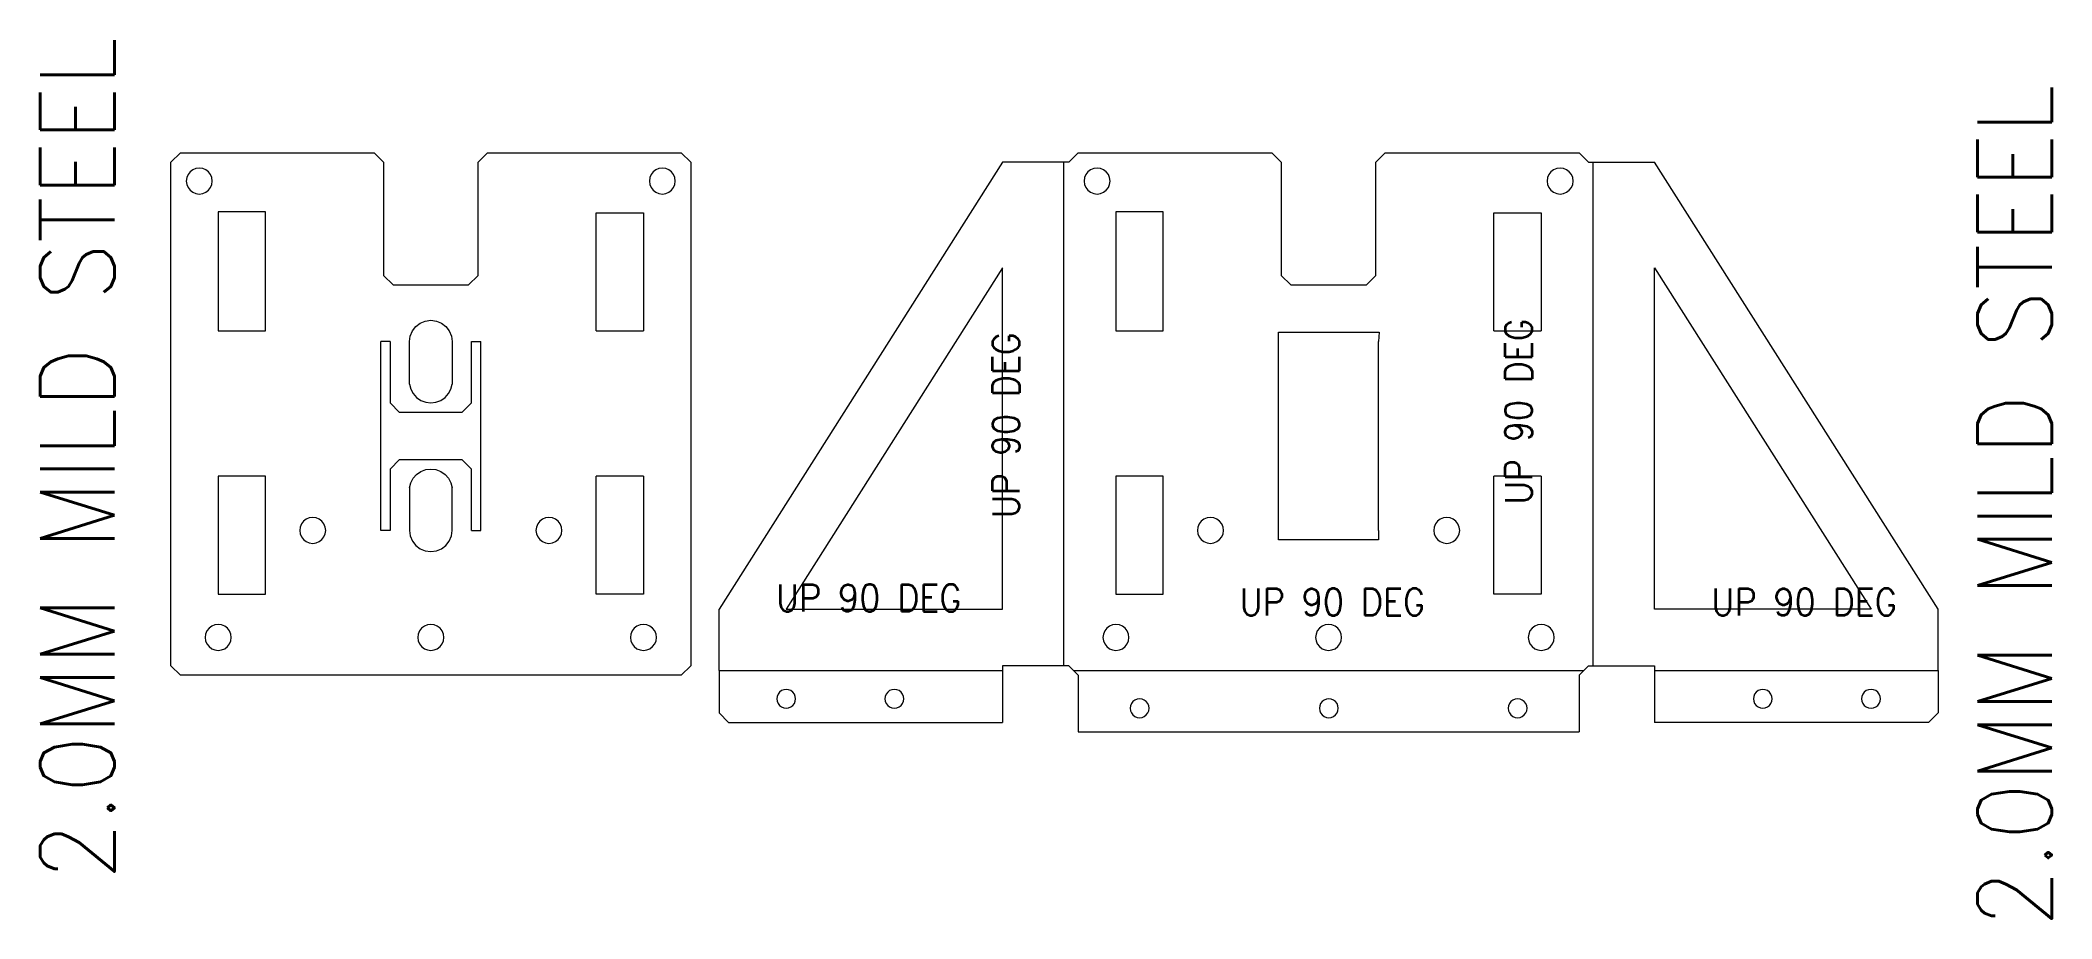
# Model space of a CAD drawing. Extents: x 20 to 446, y -7 to 179.
import ezdxf

# ---------------------------------------------------------------- set-up
doc = ezdxf.new("R2010")
doc.units = 0
doc.layers.get('0').update_dxf_attribs({"linetype": 'CONTINUOUS', "lineweight": 25, "true_color": 0xffffff})
doc.layers.add('Layer0', color=7, linetype='BYLAYER', lineweight=5)
doc.styles.add('textstyle0', font='')
doc.styles.add('textstyle1', font='')
doc.styles.add('textstyle2', font='')
doc.styles.add('textstyle3', font='')
doc.styles.add('textstyle4', font='')
doc.styles.add('textstyle5', font='')
doc.styles.add('textstyle6', font='')
doc.styles.get('textstyle0').set_extended_font_data('Standard')
doc.styles.get('textstyle1').set_extended_font_data('Standard')
doc.styles.get('textstyle2').set_extended_font_data('Standard')
doc.styles.get('textstyle3').set_extended_font_data('Standard')
doc.styles.get('textstyle4').set_extended_font_data('Standard')
doc.styles.get('textstyle5').set_extended_font_data('Standard')
doc.styles.get('textstyle6').set_extended_font_data('Standard')

msp = doc.modelspace()

# ---------------------------------------------------------------- linework, layer by layer
at = {"layer": 'Layer0'}
for p, q in [((49.66, 154.83), (47.66, 152.83)), ((49.66, 154.83), (90.66, 154.83)), ((92.66, 152.83), (90.66, 154.83)), ((114.66, 154.83), (112.66, 152.83)), ((114.66, 154.83), (155.66, 154.83)), ((157.66, 152.83), (155.66, 154.83)), ((239.66, 154.83), (237.66, 152.83)), ((239.66, 154.83), (280.66, 154.83)), ((282.66, 152.83), (280.66, 154.83)), ((304.66, 154.83), (302.66, 152.83)), ((304.66, 154.83), (345.66, 154.83)), ((347.66, 152.83), (345.66, 154.83)), ((47.66, 46.16), (47.66, 152.83)), ((51.01, 149.55), (50.91, 148.83)), ((51.28, 150.21), (51.01, 149.55)), ((51.72, 150.78), (51.28, 150.21)), ((52.29, 151.22), (51.72, 150.78)), ((52.95, 151.49), (52.29, 151.22)), ((53.66, 151.58), (52.95, 151.49)), ((54.38, 151.49), (53.66, 151.58)), ((55.04, 151.22), (54.38, 151.49)), ((55.61, 150.78), (55.04, 151.22)), ((56.05, 150.21), (55.61, 150.78)), ((56.32, 149.55), (56.05, 150.21)), ((56.41, 148.83), (56.32, 149.55)), ((92.66, 152.83), (92.66, 128.83)), ((112.66, 128.83), (112.66, 152.83)), ((149.01, 149.55), (148.91, 148.83)), ((149.28, 150.21), (149.01, 149.55)), ((149.72, 150.78), (149.28, 150.21)), ((150.29, 151.22), (149.72, 150.78)), ((150.95, 151.49), (150.29, 151.22)), ((151.66, 151.58), (150.95, 151.49)), ((152.38, 151.49), (151.66, 151.58)), ((153.04, 151.22), (152.38, 151.49)), ((153.61, 150.78), (153.04, 151.22)), ((154.05, 150.21), (153.61, 150.78)), ((154.32, 149.55), (154.05, 150.21)), ((154.41, 148.83), (154.32, 149.55)), ((157.66, 152.83), (157.66, 46.16)), ((223.66, 152.83), (163.66, 58.16)), ((236.66, 152.83), (223.66, 152.83)), ((237.66, 152.83), (236.66, 152.83)), ((241.01, 149.55), (240.91, 148.83)), ((241.28, 150.21), (241.01, 149.55)), ((241.72, 150.78), (241.28, 150.21)), ((242.29, 151.22), (241.72, 150.78)), ((242.95, 151.49), (242.29, 151.22)), ((243.66, 151.58), (242.95, 151.49)), ((244.38, 151.49), (243.66, 151.58)), ((245.04, 151.22), (244.38, 151.49)), ((245.61, 150.78), (245.04, 151.22)), ((246.05, 150.21), (245.61, 150.78)), ((246.32, 149.55), (246.05, 150.21)), ((246.41, 148.83), (246.32, 149.55)), ((282.66, 152.83), (282.66, 128.83)), ((302.66, 128.83), (302.66, 152.83)), ((339.01, 149.55), (338.91, 148.83)), ((339.28, 150.21), (339.01, 149.55)), ((339.72, 150.78), (339.28, 150.21)), ((340.29, 151.22), (339.72, 150.78)), ((340.95, 151.49), (340.29, 151.22)), ((341.66, 151.58), (340.95, 151.49)), ((342.38, 151.49), (341.66, 151.58)), ((343.04, 151.22), (342.38, 151.49)), ((343.61, 150.78), (343.04, 151.22)), ((344.05, 150.21), (343.61, 150.78)), ((344.32, 149.55), (344.05, 150.21)), ((344.41, 148.83), (344.32, 149.55)), ((347.66, 152.83), (348.66, 152.83)), ((348.66, 152.83), (361.66, 152.83)), ((421.66, 58.16), (361.66, 152.83)), ((50.91, 148.83), (51.01, 148.12)), ((51.01, 148.12), (51.28, 147.46)), ((51.28, 147.46), (51.72, 146.89)), ((51.72, 146.89), (52.29, 146.45)), ((52.29, 146.45), (52.95, 146.18)), ((52.95, 146.18), (53.66, 146.08)), ((53.66, 146.08), (54.38, 146.18)), ((54.38, 146.18), (55.04, 146.45)), ((55.04, 146.45), (55.61, 146.89)), ((55.61, 146.89), (56.05, 147.46)), ((56.05, 147.46), (56.32, 148.12)), ((56.32, 148.12), (56.41, 148.83)), ((148.91, 148.83), (149.01, 148.12)), ((149.01, 148.12), (149.28, 147.46)), ((149.28, 147.46), (149.72, 146.89)), ((149.72, 146.89), (150.29, 146.45)), ((150.29, 146.45), (150.95, 146.18)), ((150.95, 146.18), (151.66, 146.08)), ((151.66, 146.08), (152.38, 146.18)), ((152.38, 146.18), (153.04, 146.45)), ((153.04, 146.45), (153.61, 146.89)), ((153.61, 146.89), (154.05, 147.46)), ((154.05, 147.46), (154.32, 148.12)), ((154.32, 148.12), (154.41, 148.83)), ((240.91, 148.83), (241.01, 148.12)), ((241.01, 148.12), (241.28, 147.46)), ((241.28, 147.46), (241.72, 146.89)), ((241.72, 146.89), (242.29, 146.45)), ((242.29, 146.45), (242.95, 146.18)), ((242.95, 146.18), (243.66, 146.08)), ((243.66, 146.08), (244.38, 146.18)), ((244.38, 146.18), (245.04, 146.45)), ((245.04, 146.45), (245.61, 146.89)), ((245.61, 146.89), (246.05, 147.46)), ((246.05, 147.46), (246.32, 148.12)), ((246.32, 148.12), (246.41, 148.83)), ((338.91, 148.83), (339.01, 148.12)), ((339.01, 148.12), (339.28, 147.46)), ((339.28, 147.46), (339.72, 146.89)), ((339.72, 146.89), (340.29, 146.45)), ((340.29, 146.45), (340.95, 146.18)), ((340.95, 146.18), (341.66, 146.08)), ((341.66, 146.08), (342.38, 146.18)), ((342.38, 146.18), (343.04, 146.45)), ((343.04, 146.45), (343.61, 146.89)), ((343.61, 146.89), (344.05, 147.46)), ((344.05, 147.46), (344.32, 148.12)), ((344.32, 148.12), (344.41, 148.83)), ((67.66, 142.33), (57.66, 142.33)), ((57.66, 142.33), (57.66, 117.13)), ((67.66, 117.13), (67.66, 142.33)), ((137.66, 117.13), (137.66, 142.13)), ((137.66, 142.13), (147.66, 142.13)), ((147.66, 142.13), (147.66, 117.13)), ((247.66, 142.33), (247.66, 117.13)), ((257.66, 142.33), (247.66, 142.33)), ((257.66, 117.13), (257.66, 142.33)), ((327.66, 117.13), (327.66, 142.13)), ((327.66, 142.13), (337.66, 142.13)), ((337.66, 142.13), (337.66, 117.13)), ((94.66, 126.83), (92.66, 128.83)), ((112.66, 128.83), (110.66, 126.83)), ((223.66, 130.42), (177.87, 58.16)), ((223.66, 58.16), (223.66, 130.42)), ((284.66, 126.83), (282.66, 128.83)), ((302.66, 128.83), (300.66, 126.83)), ((361.66, 58.16), (361.66, 130.42)), ((361.66, 130.42), (407.46, 58.16)), ((94.66, 126.83), (110.66, 126.83)), ((284.66, 126.83), (300.66, 126.83)), ((101.5, 119.18), (102.66, 119.33)), ((102.66, 119.33), (103.83, 119.18)), ((57.66, 117.13), (67.66, 117.13)), ((98.16, 114.83), (98.32, 116)), ((98.32, 116), (98.77, 117.08)), ((98.77, 117.08), (99.48, 118.02)), ((99.48, 118.02), (100.41, 118.73)), ((100.41, 118.73), (101.5, 119.18)), ((103.83, 119.18), (104.91, 118.73)), ((104.91, 118.73), (105.85, 118.02)), ((105.85, 118.02), (106.56, 117.08)), ((106.56, 117.08), (107.01, 116)), ((107.01, 116), (107.16, 114.83)), ((137.66, 117.13), (147.66, 117.13)), ((247.66, 117.13), (257.66, 117.13)), ((282.06, 114.83), (282.06, 116.83)), ((282.06, 116.83), (303.36, 116.83)), ((303.36, 116.83), (303.26, 114.83)), ((327.66, 117.13), (337.66, 117.13)), ((94.06, 114.83), (92.06, 114.83)), ((92.06, 74.83), (92.06, 114.83)), ((94.06, 114.83), (94.06, 101.83)), ((98.16, 114.13), (98.16, 114.83)), ((98.16, 105.83), (98.16, 114.13)), ((107.16, 114.83), (107.16, 105.83)), ((111.26, 114.83), (113.26, 114.83)), ((111.26, 101.83), (111.26, 114.83)), ((113.26, 75.83), (113.26, 114.83)), ((282.06, 74.83), (282.06, 114.83)), ((303.26, 75.83), (303.26, 114.83)), ((98.16, 105.83), (98.42, 104.77)), ((98.42, 104.77), (98.93, 103.8)), ((98.93, 103.8), (99.65, 102.98)), ((99.65, 102.98), (100.55, 102.36)), ((100.55, 102.36), (101.58, 101.97)), ((103.75, 101.97), (104.77, 102.36)), ((104.77, 102.36), (105.67, 102.98)), ((105.67, 102.98), (106.4, 103.8)), ((106.4, 103.8), (106.9, 104.77)), ((106.9, 104.77), (107.16, 105.83)), ((94.06, 101.83), (96.06, 99.83)), ((109.26, 99.83), (96.06, 99.83)), ((101.58, 101.97), (102.66, 101.83)), ((102.66, 101.83), (103.75, 101.97)), ((109.26, 99.83), (111.26, 101.83)), ((94.06, 87.83), (96.06, 89.83)), ((96.06, 89.83), (109.26, 89.83)), ((109.26, 89.83), (111.26, 87.83)), ((57.66, 86.33), (57.66, 61.33)), ((67.66, 86.33), (57.66, 86.33)), ((67.66, 61.33), (67.66, 86.33)), ((94.06, 87.83), (94.06, 74.83)), ((98.42, 84.9), (98.93, 85.87)), ((98.93, 85.87), (99.65, 86.69)), ((99.65, 86.69), (100.55, 87.31)), ((100.55, 87.31), (101.58, 87.7)), ((101.58, 87.7), (102.66, 87.83)), ((102.66, 87.83), (103.75, 87.7)), ((103.75, 87.7), (104.77, 87.31)), ((104.77, 87.31), (105.67, 86.69)), ((105.67, 86.69), (106.4, 85.87)), ((106.4, 85.87), (106.9, 84.9)), ((111.26, 74.83), (111.26, 87.83)), ((147.66, 86.33), (137.66, 86.33)), ((137.66, 61.33), (137.66, 86.33)), ((147.66, 86.33), (147.66, 61.33)), ((247.66, 86.33), (247.66, 61.33)), ((257.66, 86.33), (247.66, 86.33)), ((257.66, 61.33), (257.66, 86.33)), ((337.66, 86.33), (327.66, 86.33)), ((327.66, 61.33), (327.66, 86.33)), ((337.66, 86.33), (337.66, 61.33)), ((98.16, 83.83), (98.42, 84.9)), ((98.16, 83.83), (98.16, 74.83)), ((106.9, 84.9), (107.16, 83.83)), ((107.16, 74.83), (107.16, 83.83)), ((75.72, 76.78), (75.28, 76.21)), ((76.29, 77.22), (75.72, 76.78)), ((76.95, 77.49), (76.29, 77.22)), ((77.66, 77.58), (76.95, 77.49)), ((78.38, 77.49), (77.66, 77.58)), ((79.04, 77.22), (78.38, 77.49)), ((79.61, 76.78), (79.04, 77.22)), ((80.05, 76.21), (79.61, 76.78)), ((125.72, 76.78), (125.28, 76.21)), ((126.29, 77.22), (125.72, 76.78)), ((126.95, 77.49), (126.29, 77.22)), ((127.66, 77.58), (126.95, 77.49)), ((128.38, 77.49), (127.66, 77.58)), ((129.04, 77.22), (128.38, 77.49)), ((129.61, 76.78), (129.04, 77.22)), ((130.05, 76.21), (129.61, 76.78)), ((265.72, 76.78), (265.28, 76.21)), ((266.29, 77.22), (265.72, 76.78)), ((266.95, 77.49), (266.29, 77.22)), ((267.66, 77.58), (266.95, 77.49)), ((268.38, 77.49), (267.66, 77.58)), ((269.04, 77.22), (268.38, 77.49)), ((269.61, 76.78), (269.04, 77.22)), ((270.05, 76.21), (269.61, 76.78)), ((315.72, 76.78), (315.28, 76.21)), ((316.29, 77.22), (315.72, 76.78)), ((316.95, 77.49), (316.29, 77.22)), ((317.66, 77.58), (316.95, 77.49)), ((318.38, 77.49), (317.66, 77.58)), ((319.04, 77.22), (318.38, 77.49)), ((319.61, 76.78), (319.04, 77.22)), ((320.05, 76.21), (319.61, 76.78)), ((75.01, 75.55), (74.91, 74.83)), ((74.91, 74.83), (75.01, 74.12)), ((75.28, 76.21), (75.01, 75.55)), ((75.01, 74.12), (75.28, 73.46)), ((75.28, 73.46), (75.72, 72.89)), ((75.72, 72.89), (76.29, 72.45)), ((76.29, 72.45), (76.95, 72.18)), ((78.38, 72.18), (79.04, 72.45)), ((79.04, 72.45), (79.61, 72.89)), ((79.61, 72.89), (80.05, 73.46)), ((80.32, 75.55), (80.05, 76.21)), ((80.05, 73.46), (80.32, 74.12)), ((80.41, 74.83), (80.32, 75.55)), ((80.32, 74.12), (80.41, 74.83)), ((94.06, 74.83), (92.06, 74.83)), ((98.16, 74.83), (98.32, 73.67)), ((98.32, 73.67), (98.77, 72.58)), ((98.77, 72.58), (99.48, 71.65)), ((105.85, 71.65), (106.56, 72.58)), ((106.56, 72.58), (107.01, 73.67)), ((107.01, 73.67), (107.16, 74.83)), ((111.26, 74.83), (113.26, 74.83)), ((113.26, 74.83), (113.26, 75.83)), ((125.01, 75.55), (124.91, 74.83)), ((124.91, 74.83), (125.01, 74.12)), ((125.28, 76.21), (125.01, 75.55)), ((125.01, 74.12), (125.28, 73.46)), ((125.28, 73.46), (125.72, 72.89)), ((125.72, 72.89), (126.29, 72.45)), ((126.29, 72.45), (126.95, 72.18)), ((128.38, 72.18), (129.04, 72.45)), ((129.04, 72.45), (129.61, 72.89)), ((129.61, 72.89), (130.05, 73.46)), ((130.32, 75.55), (130.05, 76.21)), ((130.05, 73.46), (130.32, 74.12)), ((130.41, 74.83), (130.32, 75.55)), ((130.32, 74.12), (130.41, 74.83)), ((265.01, 75.55), (264.91, 74.83)), ((264.91, 74.83), (265.01, 74.12)), ((265.28, 76.21), (265.01, 75.55)), ((265.01, 74.12), (265.28, 73.46)), ((265.28, 73.46), (265.72, 72.89)), ((265.72, 72.89), (266.29, 72.45)), ((266.29, 72.45), (266.95, 72.18)), ((268.38, 72.18), (269.04, 72.45)), ((269.04, 72.45), (269.61, 72.89)), ((269.61, 72.89), (270.05, 73.46)), ((270.32, 75.55), (270.05, 76.21)), ((270.05, 73.46), (270.32, 74.12)), ((270.41, 74.83), (270.32, 75.55)), ((270.32, 74.12), (270.41, 74.83)), ((282.06, 72.83), (282.06, 74.83)), ((303.26, 72.83), (282.06, 72.83)), ((303.26, 74.83), (303.26, 75.83)), ((303.26, 74.83), (303.26, 72.83)), ((315.01, 75.55), (314.91, 74.83)), ((314.91, 74.83), (315.01, 74.12)), ((315.28, 76.21), (315.01, 75.55)), ((315.01, 74.12), (315.28, 73.46)), ((315.28, 73.46), (315.72, 72.89)), ((315.72, 72.89), (316.29, 72.45)), ((316.29, 72.45), (316.95, 72.18)), ((318.38, 72.18), (319.04, 72.45)), ((319.04, 72.45), (319.61, 72.89)), ((319.61, 72.89), (320.05, 73.46)), ((320.32, 75.55), (320.05, 76.21)), ((320.05, 73.46), (320.32, 74.12)), ((320.41, 74.83), (320.32, 75.55)), ((320.32, 74.12), (320.41, 74.83)), ((76.95, 72.18), (77.66, 72.08)), ((77.66, 72.08), (78.38, 72.18)), ((99.48, 71.65), (100.41, 70.94)), ((100.41, 70.94), (101.5, 70.49)), ((101.5, 70.49), (102.66, 70.33)), ((102.66, 70.33), (103.83, 70.49)), ((103.83, 70.49), (104.91, 70.94)), ((104.91, 70.94), (105.85, 71.65)), ((126.95, 72.18), (127.66, 72.08)), ((127.66, 72.08), (128.38, 72.18)), ((266.95, 72.18), (267.66, 72.08)), ((267.66, 72.08), (268.38, 72.18)), ((316.95, 72.18), (317.66, 72.08)), ((317.66, 72.08), (318.38, 72.18)), ((57.66, 61.33), (67.66, 61.33)), ((147.66, 61.33), (137.66, 61.33)), ((247.66, 61.33), (257.66, 61.33)), ((337.66, 61.33), (327.66, 61.33)), ((163.66, 45.16), (163.66, 58.16)), ((177.87, 58.16), (223.66, 58.16)), ((407.46, 58.16), (361.66, 58.16)), ((421.66, 45.16), (421.66, 58.16)), ((55.01, 52.87), (54.91, 52.16)), ((54.91, 52.16), (55.01, 51.45)), ((55.28, 53.53), (55.01, 52.87)), ((55.01, 51.45), (55.28, 50.78)), ((55.72, 54.1), (55.28, 53.53)), ((56.29, 54.54), (55.72, 54.1)), ((56.95, 54.81), (56.29, 54.54)), ((57.66, 54.91), (56.95, 54.81)), ((58.38, 54.81), (57.66, 54.91)), ((59.04, 54.54), (58.38, 54.81)), ((59.61, 54.1), (59.04, 54.54)), ((60.05, 53.53), (59.61, 54.1)), ((60.32, 52.87), (60.05, 53.53)), ((60.05, 50.78), (60.32, 51.45)), ((60.41, 52.16), (60.32, 52.87)), ((60.32, 51.45), (60.41, 52.16)), ((100.01, 52.87), (99.91, 52.16)), ((99.91, 52.16), (100.01, 51.45)), ((100.28, 53.53), (100.01, 52.87)), ((100.01, 51.45), (100.28, 50.78)), ((100.72, 54.1), (100.28, 53.53)), ((101.29, 54.54), (100.72, 54.1)), ((101.95, 54.81), (101.29, 54.54)), ((102.66, 54.91), (101.95, 54.81)), ((103.38, 54.81), (102.66, 54.91)), ((104.04, 54.54), (103.38, 54.81)), ((104.61, 54.1), (104.04, 54.54)), ((105.05, 53.53), (104.61, 54.1)), ((105.32, 52.87), (105.05, 53.53)), ((105.05, 50.78), (105.32, 51.45)), ((105.41, 52.16), (105.32, 52.87)), ((105.32, 51.45), (105.41, 52.16)), ((145.01, 52.87), (144.91, 52.16)), ((144.91, 52.16), (145.01, 51.45)), ((145.28, 53.53), (145.01, 52.87)), ((145.01, 51.45), (145.28, 50.78)), ((145.72, 54.1), (145.28, 53.53)), ((146.29, 54.54), (145.72, 54.1)), ((146.95, 54.81), (146.29, 54.54)), ((147.66, 54.91), (146.95, 54.81)), ((148.38, 54.81), (147.66, 54.91)), ((149.04, 54.54), (148.38, 54.81)), ((149.61, 54.1), (149.04, 54.54)), ((150.05, 53.53), (149.61, 54.1)), ((150.32, 52.87), (150.05, 53.53)), ((150.05, 50.78), (150.32, 51.45)), ((150.41, 52.16), (150.32, 52.87)), ((150.32, 51.45), (150.41, 52.16)), ((245.01, 52.87), (244.91, 52.16)), ((244.91, 52.16), (245.01, 51.45)), ((245.28, 53.53), (245.01, 52.87)), ((245.01, 51.45), (245.28, 50.78)), ((245.72, 54.1), (245.28, 53.53)), ((246.29, 54.54), (245.72, 54.1)), ((246.95, 54.81), (246.29, 54.54)), ((247.66, 54.91), (246.95, 54.81)), ((248.38, 54.81), (247.66, 54.91)), ((249.04, 54.54), (248.38, 54.81)), ((249.61, 54.1), (249.04, 54.54)), ((250.05, 53.53), (249.61, 54.1)), ((250.32, 52.87), (250.05, 53.53)), ((250.05, 50.78), (250.32, 51.45)), ((250.41, 52.16), (250.32, 52.87)), ((250.32, 51.45), (250.41, 52.16)), ((290.01, 52.87), (289.91, 52.16)), ((289.91, 52.16), (290.01, 51.45)), ((290.28, 53.53), (290.01, 52.87)), ((290.01, 51.45), (290.28, 50.78)), ((290.72, 54.1), (290.28, 53.53)), ((291.29, 54.54), (290.72, 54.1)), ((291.95, 54.81), (291.29, 54.54)), ((292.66, 54.91), (291.95, 54.81)), ((293.38, 54.81), (292.66, 54.91)), ((294.04, 54.54), (293.38, 54.81)), ((294.61, 54.1), (294.04, 54.54)), ((295.05, 53.53), (294.61, 54.1)), ((295.32, 52.87), (295.05, 53.53)), ((295.05, 50.78), (295.32, 51.45)), ((295.41, 52.16), (295.32, 52.87)), ((295.32, 51.45), (295.41, 52.16)), ((335.01, 52.87), (334.91, 52.16)), ((334.91, 52.16), (335.01, 51.45)), ((335.28, 53.53), (335.01, 52.87)), ((335.01, 51.45), (335.28, 50.78)), ((335.72, 54.1), (335.28, 53.53)), ((336.29, 54.54), (335.72, 54.1)), ((336.95, 54.81), (336.29, 54.54)), ((337.66, 54.91), (336.95, 54.81)), ((338.38, 54.81), (337.66, 54.91)), ((339.04, 54.54), (338.38, 54.81)), ((339.61, 54.1), (339.04, 54.54)), ((340.05, 53.53), (339.61, 54.1)), ((340.32, 52.87), (340.05, 53.53)), ((340.05, 50.78), (340.32, 51.45)), ((340.41, 52.16), (340.32, 52.87)), ((340.32, 51.45), (340.41, 52.16)), ((55.28, 50.78), (55.72, 50.21)), ((55.72, 50.21), (56.29, 49.78)), ((56.29, 49.78), (56.95, 49.5)), ((56.95, 49.5), (57.66, 49.41)), ((57.66, 49.41), (58.38, 49.5)), ((58.38, 49.5), (59.04, 49.78)), ((59.04, 49.78), (59.61, 50.21)), ((59.61, 50.21), (60.05, 50.78)), ((100.28, 50.78), (100.72, 50.21)), ((100.72, 50.21), (101.29, 49.78)), ((101.29, 49.78), (101.95, 49.5)), ((101.95, 49.5), (102.66, 49.41)), ((102.66, 49.41), (103.38, 49.5)), ((103.38, 49.5), (104.04, 49.78)), ((104.04, 49.78), (104.61, 50.21)), ((104.61, 50.21), (105.05, 50.78)), ((145.28, 50.78), (145.72, 50.21)), ((145.72, 50.21), (146.29, 49.78)), ((146.29, 49.78), (146.95, 49.5)), ((146.95, 49.5), (147.66, 49.41)), ((147.66, 49.41), (148.38, 49.5)), ((148.38, 49.5), (149.04, 49.78)), ((149.04, 49.78), (149.61, 50.21)), ((149.61, 50.21), (150.05, 50.78)), ((245.28, 50.78), (245.72, 50.21)), ((245.72, 50.21), (246.29, 49.78)), ((246.29, 49.78), (246.95, 49.5)), ((246.95, 49.5), (247.66, 49.41)), ((247.66, 49.41), (248.38, 49.5)), ((248.38, 49.5), (249.04, 49.78)), ((249.04, 49.78), (249.61, 50.21)), ((249.61, 50.21), (250.05, 50.78)), ((290.28, 50.78), (290.72, 50.21)), ((290.72, 50.21), (291.29, 49.78)), ((291.29, 49.78), (291.95, 49.5)), ((291.95, 49.5), (292.66, 49.41)), ((292.66, 49.41), (293.38, 49.5)), ((293.38, 49.5), (294.04, 49.78)), ((294.04, 49.78), (294.61, 50.21)), ((294.61, 50.21), (295.05, 50.78)), ((335.28, 50.78), (335.72, 50.21)), ((335.72, 50.21), (336.29, 49.78)), ((336.29, 49.78), (336.95, 49.5)), ((336.95, 49.5), (337.66, 49.41)), ((337.66, 49.41), (338.38, 49.5)), ((338.38, 49.5), (339.04, 49.78)), ((339.04, 49.78), (339.61, 50.21)), ((339.61, 50.21), (340.05, 50.78)), ((47.66, 46.16), (49.66, 44.16)), ((155.66, 44.16), (49.66, 44.16)), ((155.66, 44.16), (157.66, 46.16)), ((163.66, 45.16), (163.66, 36.16)), ((236.66, 46.16), (223.66, 46.16)), ((223.66, 46.16), (223.66, 45.16)), ((223.66, 45.16), (223.66, 34.16)), ((237.66, 46.16), (236.66, 46.16)), ((237.66, 46.16), (238.66, 45.16)), ((238.66, 45.16), (239.66, 44.16)), ((239.66, 44.16), (239.66, 32.16)), ((345.66, 44.16), (346.66, 45.16)), ((345.66, 44.16), (345.66, 32.16)), ((346.66, 45.16), (347.66, 46.16)), ((347.66, 46.16), (348.66, 46.16)), ((348.66, 46.16), (361.66, 46.16)), ((361.66, 46.16), (361.66, 45.16)), ((361.66, 45.16), (361.66, 34.16)), ((421.66, 45.16), (421.66, 36.16)), ((175.94, 39.68), (175.87, 39.16)), ((175.87, 39.16), (175.94, 38.64)), ((176.14, 40.16), (175.94, 39.68)), ((175.94, 38.64), (176.14, 38.16)), ((176.46, 40.57), (176.14, 40.16)), ((176.87, 40.89), (176.46, 40.57)), ((177.35, 41.09), (176.87, 40.89)), ((177.87, 41.16), (177.35, 41.09)), ((178.39, 41.09), (177.87, 41.16)), ((178.87, 40.89), (178.39, 41.09)), ((179.28, 40.57), (178.87, 40.89)), ((179.6, 40.16), (179.28, 40.57)), ((179.8, 39.68), (179.6, 40.16)), ((179.6, 38.16), (179.8, 38.64)), ((179.87, 39.16), (179.8, 39.68)), ((179.8, 38.64), (179.87, 39.16)), ((198.84, 39.68), (198.77, 39.16)), ((198.77, 39.16), (198.84, 38.64)), ((199.03, 40.16), (198.84, 39.68)), ((198.84, 38.64), (199.03, 38.16)), ((199.35, 40.57), (199.03, 40.16)), ((199.77, 40.89), (199.35, 40.57)), ((200.25, 41.09), (199.77, 40.89)), ((200.77, 41.16), (200.25, 41.09)), ((201.28, 41.09), (200.77, 41.16)), ((201.77, 40.89), (201.28, 41.09)), ((202.18, 40.57), (201.77, 40.89)), ((202.5, 40.16), (202.18, 40.57)), ((202.7, 39.68), (202.5, 40.16)), ((202.5, 38.16), (202.7, 38.64)), ((202.77, 39.16), (202.7, 39.68)), ((202.7, 38.64), (202.77, 39.16)), ((251.25, 38.57), (250.93, 38.16)), ((251.66, 38.89), (251.25, 38.57)), ((252.15, 39.09), (251.66, 38.89)), ((252.66, 39.16), (252.15, 39.09)), ((253.18, 39.09), (252.66, 39.16)), ((253.66, 38.89), (253.18, 39.09)), ((254.08, 38.57), (253.66, 38.89)), ((254.4, 38.16), (254.08, 38.57)), ((291.3, 38.57), (290.98, 38.16)), ((291.71, 38.89), (291.3, 38.57)), ((292.2, 39.09), (291.71, 38.89)), ((292.71, 39.16), (292.2, 39.09)), ((293.23, 39.09), (292.71, 39.16)), ((293.71, 38.89), (293.23, 39.09)), ((294.13, 38.57), (293.71, 38.89)), ((294.45, 38.16), (294.13, 38.57)), ((331.25, 38.57), (330.93, 38.16)), ((331.66, 38.89), (331.25, 38.57)), ((332.15, 39.09), (331.66, 38.89)), ((332.66, 39.16), (332.15, 39.09)), ((333.18, 39.09), (332.66, 39.16)), ((333.66, 38.89), (333.18, 39.09)), ((334.08, 38.57), (333.66, 38.89)), ((334.4, 38.16), (334.08, 38.57)), ((382.63, 39.68), (382.56, 39.16)), ((382.56, 39.16), (382.63, 38.64)), ((382.83, 40.16), (382.63, 39.68)), ((382.63, 38.64), (382.83, 38.16)), ((383.15, 40.57), (382.83, 40.16)), ((383.56, 40.89), (383.15, 40.57)), ((384.04, 41.09), (383.56, 40.89)), ((384.56, 41.16), (384.04, 41.09)), ((385.08, 41.09), (384.56, 41.16)), ((385.56, 40.89), (385.08, 41.09)), ((385.97, 40.57), (385.56, 40.89)), ((386.29, 40.16), (385.97, 40.57)), ((386.49, 39.68), (386.29, 40.16)), ((386.29, 38.16), (386.49, 38.64)), ((386.56, 39.16), (386.49, 39.68)), ((386.49, 38.64), (386.56, 39.16)), ((405.52, 39.68), (405.46, 39.16)), ((405.46, 39.16), (405.52, 38.64)), ((405.72, 40.16), (405.52, 39.68)), ((405.52, 38.64), (405.72, 38.16)), ((406.04, 40.57), (405.72, 40.16)), ((406.46, 40.89), (406.04, 40.57)), ((406.94, 41.09), (406.46, 40.89)), ((407.46, 41.16), (406.94, 41.09)), ((407.97, 41.09), (407.46, 41.16)), ((408.46, 40.89), (407.97, 41.09)), ((408.87, 40.57), (408.46, 40.89)), ((409.19, 40.16), (408.87, 40.57)), ((409.39, 39.68), (409.19, 40.16)), ((409.19, 38.16), (409.39, 38.64)), ((409.46, 39.16), (409.39, 39.68)), ((409.39, 38.64), (409.46, 39.16)), ((163.66, 36.16), (165.66, 34.16)), ((165.66, 34.16), (223.66, 34.16)), ((176.14, 38.16), (176.46, 37.74)), ((176.46, 37.74), (176.87, 37.43)), ((176.87, 37.43), (177.35, 37.23)), ((177.35, 37.23), (177.87, 37.16)), ((177.87, 37.16), (178.39, 37.23)), ((178.39, 37.23), (178.87, 37.43)), ((178.87, 37.43), (179.28, 37.74)), ((179.28, 37.74), (179.6, 38.16)), ((199.03, 38.16), (199.35, 37.74)), ((199.35, 37.74), (199.77, 37.43)), ((199.77, 37.43), (200.25, 37.23)), ((200.25, 37.23), (200.77, 37.16)), ((200.77, 37.16), (201.28, 37.23)), ((201.28, 37.23), (201.77, 37.43)), ((201.77, 37.43), (202.18, 37.74)), ((202.18, 37.74), (202.5, 38.16)), ((250.73, 37.68), (250.66, 37.16)), ((250.66, 37.16), (250.73, 36.64)), ((250.93, 38.16), (250.73, 37.68)), ((250.73, 36.64), (250.93, 36.16)), ((250.93, 36.16), (251.25, 35.74)), ((251.25, 35.74), (251.66, 35.43)), ((251.66, 35.43), (252.15, 35.23)), ((252.15, 35.23), (252.66, 35.16)), ((252.66, 35.16), (253.18, 35.23)), ((253.18, 35.23), (253.66, 35.43)), ((253.66, 35.43), (254.08, 35.74)), ((254.08, 35.74), (254.4, 36.16)), ((254.6, 37.68), (254.4, 38.16)), ((254.4, 36.16), (254.6, 36.64)), ((254.66, 37.16), (254.6, 37.68)), ((254.6, 36.64), (254.66, 37.16)), ((290.78, 37.68), (290.71, 37.16)), ((290.71, 37.16), (290.78, 36.64)), ((290.98, 38.16), (290.78, 37.68)), ((290.78, 36.64), (290.98, 36.16)), ((290.98, 36.16), (291.3, 35.74)), ((291.3, 35.74), (291.71, 35.43)), ((291.71, 35.43), (292.2, 35.23)), ((292.2, 35.23), (292.71, 35.16)), ((292.71, 35.16), (293.23, 35.23)), ((293.23, 35.23), (293.71, 35.43)), ((293.71, 35.43), (294.13, 35.74)), ((294.13, 35.74), (294.45, 36.16)), ((294.65, 37.68), (294.45, 38.16)), ((294.45, 36.16), (294.65, 36.64)), ((294.71, 37.16), (294.65, 37.68)), ((294.65, 36.64), (294.71, 37.16)), ((330.73, 37.68), (330.66, 37.16)), ((330.66, 37.16), (330.73, 36.64)), ((330.93, 38.16), (330.73, 37.68)), ((330.73, 36.64), (330.93, 36.16)), ((330.93, 36.16), (331.25, 35.74)), ((331.25, 35.74), (331.66, 35.43)), ((331.66, 35.43), (332.15, 35.23)), ((332.15, 35.23), (332.66, 35.16)), ((332.66, 35.16), (333.18, 35.23)), ((333.18, 35.23), (333.66, 35.43)), ((333.66, 35.43), (334.08, 35.74)), ((334.08, 35.74), (334.4, 36.16)), ((334.6, 37.68), (334.4, 38.16)), ((334.4, 36.16), (334.6, 36.64)), ((334.66, 37.16), (334.6, 37.68)), ((334.6, 36.64), (334.66, 37.16)), ((419.66, 34.16), (361.66, 34.16)), ((382.83, 38.16), (383.15, 37.74)), ((383.15, 37.74), (383.56, 37.43)), ((383.56, 37.43), (384.04, 37.23)), ((384.04, 37.23), (384.56, 37.16)), ((384.56, 37.16), (385.08, 37.23)), ((385.08, 37.23), (385.56, 37.43)), ((385.56, 37.43), (385.97, 37.74)), ((385.97, 37.74), (386.29, 38.16)), ((405.72, 38.16), (406.04, 37.74)), ((406.04, 37.74), (406.46, 37.43)), ((406.46, 37.43), (406.94, 37.23)), ((406.94, 37.23), (407.46, 37.16)), ((407.46, 37.16), (407.97, 37.23)), ((407.97, 37.23), (408.46, 37.43)), ((408.46, 37.43), (408.87, 37.74)), ((408.87, 37.74), (409.19, 38.16)), ((421.66, 36.16), (419.66, 34.16)), ((239.66, 32.16), (345.66, 32.16))]:
    msp.add_line(p, q, dxfattribs=at)
at = {"layer": 'Layer0', "color": 2, "true_color": 0xffff00}
for p, q in [((236.66, 46.16), (236.66, 152.83)), ((348.66, 46.16), (348.66, 152.83)), ((163.66, 45.16), (223.66, 45.16)), ((238.66, 45.16), (346.66, 45.16)), ((361.66, 45.16), (379.52, 45.16)), ((379.52, 45.16), (421.66, 45.16))]:
    msp.add_line(p, q, dxfattribs=at)

# ---------------------------------------------------------------- texts
at = {"char_height": 20, "attachment_point": 2, "rotation": 90}
for s, insert, style in [('\\H15.7143;2.0MM MILD STEEL', (20, 90), 'textstyle5'), ('\\H15.7143;2.0MM MILD STEEL', (430, 80), 'textstyle6'), ('\\H5.71429;UP 90 DEG\\P', (221.52, 97.06), 'textstyle3'), ('\\H5.71429;UP 90 DEG\\P', (330, 100), 'textstyle4')]:
    msp.add_mtext(s, dxfattribs=dict(at, insert=insert, style=style))
at = {"char_height": 20, "attachment_point": 2}
for insert, style in [((195.33, 63.4), 'textstyle1'), ((293.45, 62.54), 'textstyle2'), ((393.29, 62.54), 'textstyle0')]:
    msp.add_mtext('\\H5.71429;UP 90 DEG\\P', dxfattribs=dict(at, insert=insert, style=style))

doc.saveas('drawing.dxf')
